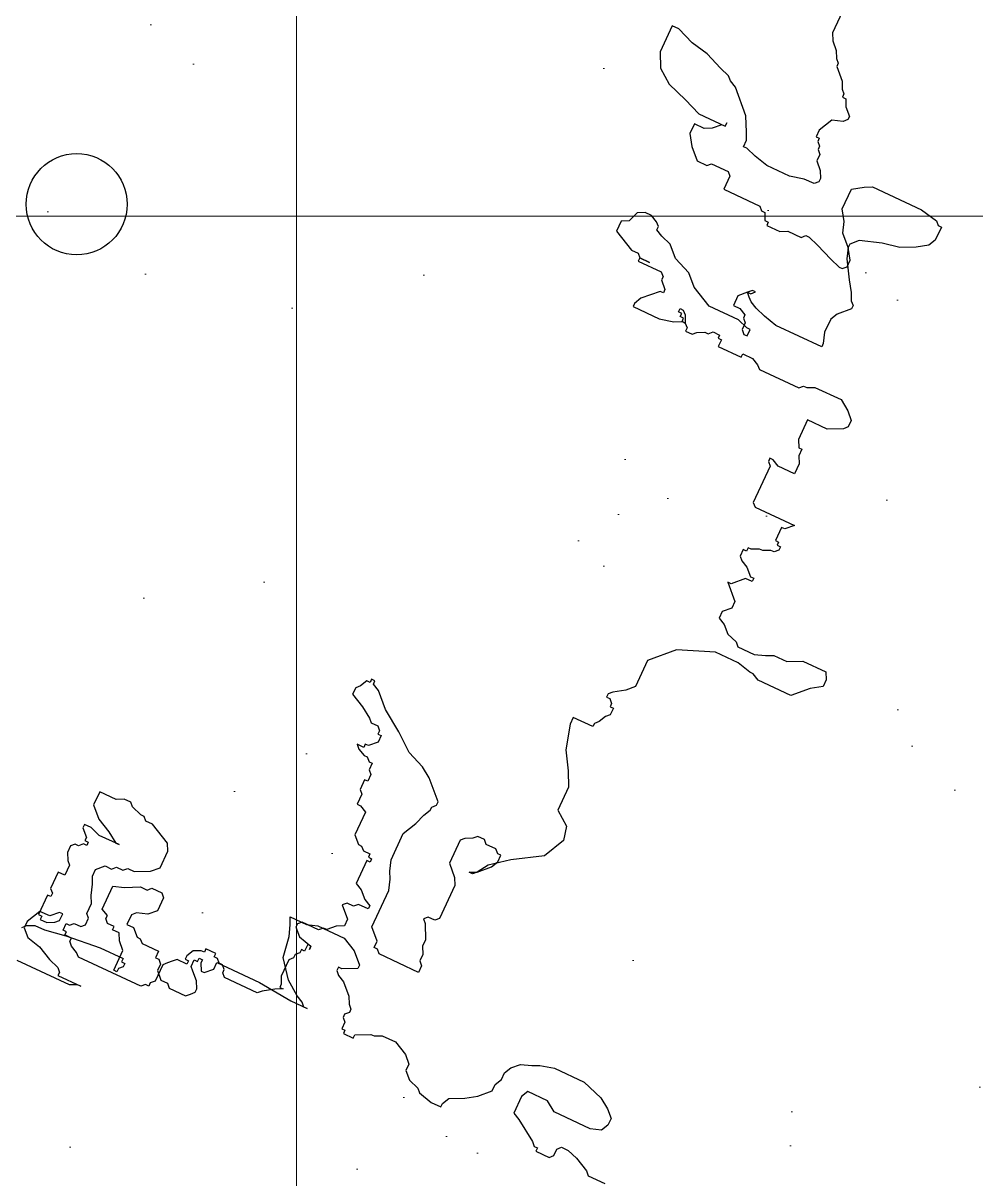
# Model space of a CAD drawing. Header units: millimetres. Extents: x 0 to 71617, y -15450 to 30894.
# Drawn here: x 36957 to 37480, y 17709 to 18343 of the extents above; entities that cross this region are included whole.
import ezdxf

# ---------------------------------------------------------------- set-up
doc = ezdxf.new("R2010")
doc.units = ezdxf.units.MM
doc.linetypes.add('HIDDEN', pattern=[0.375, 0.25, -0.125])
doc.layers.add('dwgmodels.com', color=250, linetype='Continuous')
doc.layers.add('WINDOW-PLAN-PANEL', color=15, linetype='Continuous')
doc.layers.add('tree', color=251, linetype='Continuous', lineweight=0)

# ---------------------------------------------------------------- blocks, each defined once
blk = doc.blocks.new('trees top 025')
at = {"layer": 'dwgmodels.com', "color": 0}
for p, q in [((-0.3215, 1.8539), (-0.2798, 1.8539)), ((-0.3132, 1.8372), (-0.3215, 1.8539)), ((-0.2798, 1.8539), (-0.2548, 1.8622)), ((-0.2548, 1.8622), (-0.1881, 1.8622)), ((-0.1881, 1.8622), (-0.1547, 1.8456)), ((-0.1547, 1.8456), (-0.1297, 1.8206)), ((-0.3048, 1.8122), (-0.3132, 1.8372)), ((-0.2965, 1.7622), (-0.3048, 1.8122)), ((-0.1297, 1.8122), (-0.1631, 1.7956)), ((-0.1297, 1.8206), (-0.1297, 1.8122)), ((-0.1714, 1.7956), (-0.1714, 1.7872)), ((-0.1631, 1.7956), (-0.1714, 1.7956)), ((-0.1714, 1.7872), (-0.1631, 1.7789)), ((0.329, 1.7789), (0.3456, 1.7872)), ((0.3456, 1.7872), (0.379, 1.7956)), ((0.379, 1.7956), (0.4541, 1.7956)), ((0.4541, 1.7956), (0.5041, 1.7789)), ((-0.6968, 1.7539), (-0.6634, 1.7705)), ((-0.6634, 1.7705), (-0.6467, 1.7705)), ((-0.6467, 1.7705), (-0.6384, 1.7789)), ((-0.6384, 1.7789), (-0.6134, 1.7789)), ((-0.6134, 1.7789), (-0.605, 1.7705)), ((-0.605, 1.7705), (-0.605, 1.7372)), ((-0.2631, 1.7205), (-0.2965, 1.7622)), ((-0.1631, 1.7789), (-0.1464, 1.7705)), ((-0.1464, 1.7705), (-0.1214, 1.7455)), ((0.2873, 1.7539), (0.3039, 1.7705)), ((0.3039, 1.7705), (0.329, 1.7789)), ((0.5041, 1.7789), (0.5291, 1.7622)), ((0.5291, 1.7622), (0.5458, 1.7455)), ((-0.7218, 1.7455), (-0.6968, 1.7539)), ((-0.7218, 1.6872), (-0.7218, 1.7455)), ((-0.605, 1.7372), (-0.6217, 1.7205)), ((-0.1214, 1.7455), (-0.113, 1.7289)), ((0.2789, 1.7372), (0.2873, 1.7539)), ((0.2789, 1.7205), (0.2789, 1.7372)), ((0.5458, 1.7455), (0.5458, 1.7289)), ((-0.6467, 1.7122), (-0.6551, 1.7039)), ((-0.6217, 1.7205), (-0.6467, 1.7122)), ((-0.2298, 1.6955), (-0.2631, 1.7205)), ((-0.113, 1.7289), (-0.1047, 1.7205)), ((-0.1047, 1.7122), (-0.113, 1.7039)), ((-0.1047, 1.7205), (-0.1047, 1.7122)), ((0.2706, 1.7039), (0.2789, 1.7205)), ((0.3456, 1.7205), (0.3373, 1.7039)), ((0.3957, 1.7205), (0.3456, 1.7205)), ((0.4207, 1.7039), (0.3957, 1.7205)), ((0.5374, 1.7122), (0.5124, 1.7039)), ((0.5458, 1.7289), (0.5374, 1.7122)), ((-0.7051, 1.6789), (-0.7218, 1.6872)), ((-0.7051, 1.6705), (-0.7051, 1.6789)), ((-0.6551, 1.7039), (-0.6551, 1.6789)), ((-0.6551, 1.6789), (-0.6384, 1.6789)), ((-0.6384, 1.6789), (-0.6217, 1.6622)), ((-0.4716, 1.6789), (-0.4633, 1.6789)), ((-0.4716, 1.6705), (-0.4716, 1.6789)), ((-0.4633, 1.6789), (-0.4633, 1.6705)), ((-0.4299, 1.6872), (-0.3215, 1.6872)), ((-0.4299, 1.6705), (-0.4299, 1.6872)), ((-0.3215, 1.6872), (-0.2381, 1.6789)), ((-0.2381, 1.6789), (-0.1964, 1.6789)), ((-0.2131, 1.6872), (-0.2298, 1.6955)), ((-0.2048, 1.6789), (-0.2131, 1.6872)), ((-0.1964, 1.6789), (-0.2048, 1.6789)), ((-0.113, 1.7039), (-0.113, 1.6955)), ((-0.113, 1.6955), (-0.1047, 1.6872)), ((-0.1047, 1.6872), (-0.1047, 1.6705)), ((-0.0713, 1.6705), (-0.038, 1.6872)), ((-0.038, 1.6872), (-0.0296, 1.6872)), ((-0.0296, 1.6872), (-0.013, 1.6955)), ((-0.013, 1.6955), (0.0204, 1.6955)), ((0.0204, 1.6955), (0.0538, 1.6789)), ((0.0538, 1.6789), (0.0704, 1.6622)), ((0.2456, 1.6622), (0.2706, 1.6872)), ((0.2706, 1.6872), (0.2706, 1.7039)), ((0.3373, 1.7039), (0.3373, 1.6622)), ((0.5124, 1.7039), (0.4207, 1.7039)), ((-0.6968, 1.6622), (-0.7051, 1.6705)), ((-0.6801, 1.6622), (-0.6968, 1.6622)), ((-0.6801, 1.6539), (-0.6801, 1.6622)), ((-0.6634, 1.6539), (-0.6801, 1.6539)), ((-0.6551, 1.6372), (-0.6634, 1.6539)), ((-0.6217, 1.6622), (-0.6134, 1.6622)), ((-0.6134, 1.6622), (-0.605, 1.6539)), ((-0.605, 1.6539), (-0.5633, 1.6539)), ((-0.5633, 1.6539), (-0.5633, 1.6372)), ((-0.48, 1.6705), (-0.4716, 1.6705)), ((-0.48, 1.6539), (-0.48, 1.6705)), ((-0.4716, 1.6455), (-0.48, 1.6539)), ((-0.4633, 1.6705), (-0.4549, 1.6539)), ((-0.4549, 1.6539), (-0.4466, 1.6539)), ((-0.4466, 1.6539), (-0.4299, 1.6705)), ((-0.1047, 1.6705), (-0.0963, 1.6705)), ((-0.0963, 1.6705), (-0.0963, 1.6622)), ((-0.0963, 1.6622), (-0.0713, 1.6622)), ((-0.0713, 1.6622), (-0.0713, 1.6705)), ((0.0704, 1.6622), (0.0704, 1.6455)), ((0.2205, 1.6455), (0.2456, 1.6622)), ((0.3373, 1.6622), (0.354, 1.6539)), ((0.354, 1.6539), (0.404, 1.6205)), ((-0.6384, 1.6205), (-0.6551, 1.6372)), ((-0.5633, 1.6372), (-0.555, 1.6372)), ((-0.555, 1.6372), (-0.5467, 1.6288)), ((-0.5467, 1.6288), (-0.5467, 1.6122)), ((-0.4549, 1.6288), (-0.4716, 1.6455)), ((-0.4466, 1.6122), (-0.4549, 1.6288)), ((0.0704, 1.6455), (0.0871, 1.6288)), ((0.0871, 1.6288), (0.1121, 1.6205)), ((0.1789, 1.6122), (0.1872, 1.6288)), ((0.1872, 1.6288), (0.2205, 1.6455)), ((0.4624, 1.6288), (0.4707, 1.6372)), ((0.4624, 1.6122), (0.4624, 1.6288)), ((0.4707, 1.6372), (0.4874, 1.6372)), ((0.4874, 1.6372), (0.5124, 1.6288)), ((0.5124, 1.6288), (0.5458, 1.6122)), ((-0.7718, 1.5955), (-0.6884, 1.6038)), ((-0.6884, 1.6038), (-0.6301, 1.6038)), ((-0.6384, 1.5705), (-0.6384, 1.6205)), ((-0.6301, 1.6038), (-0.6301, 1.5955)), ((-0.5467, 1.6122), (-0.53, 1.5955)), ((-0.4549, 1.5955), (-0.4466, 1.6038)), ((-0.4466, 1.6038), (-0.4466, 1.6122)), ((0.1121, 1.6205), (0.1205, 1.6122)), ((0.1205, 1.6122), (0.1538, 1.6038)), ((0.1538, 1.6038), (0.1789, 1.6038)), ((0.1789, 1.6038), (0.1789, 1.6122)), ((0.404, 1.6205), (0.4124, 1.6122)), ((0.4124, 1.6122), (0.4207, 1.6122)), ((0.4207, 1.6122), (0.4207, 1.6038)), ((0.4207, 1.6038), (0.4541, 1.6038)), ((0.4541, 1.6038), (0.4624, 1.6122)), ((0.5458, 1.6122), (0.5541, 1.6038)), ((0.5541, 1.6038), (0.5958, 1.6038)), ((-0.8719, 1.5705), (-0.8636, 1.5788)), ((-0.8636, 1.5788), (-0.8469, 1.5872)), ((-0.8469, 1.5872), (-0.8219, 1.5872)), ((-0.8219, 1.5872), (-0.7718, 1.5955)), ((-0.6301, 1.5955), (-0.6217, 1.5955)), ((-0.6217, 1.5872), (-0.6301, 1.5788)), ((-0.6301, 1.5788), (-0.6301, 1.5705)), ((-0.6217, 1.5955), (-0.6217, 1.5872)), ((-0.53, 1.5955), (-0.5133, 1.5955)), ((-0.5133, 1.5955), (-0.505, 1.5872)), ((-0.505, 1.5872), (-0.4633, 1.5872)), ((-0.4633, 1.5872), (-0.4549, 1.5955)), ((-0.6301, 1.5705), (-0.6384, 1.5705)), ((1.4131, 1.1621), (1.4131, 1.0954)), ((1.4131, 1.0954), (1.4214, 1.0787)), ((1.4214, 1.0787), (1.4381, 1.0621)), ((1.4381, 1.0621), (1.4464, 1.0454)), ((1.4464, 1.0454), (1.4548, 1.0371)), ((1.4548, 1.0371), (1.4548, 1.0287)), ((1.4548, 1.0287), (1.4798, 1.0037)), ((1.4798, 1.0037), (1.4881, 0.987)), ((1.4881, 0.987), (1.4965, 0.9787)), ((1.4965, 0.9787), (1.4965, 0.9704)), ((1.4965, 0.9704), (1.5048, 0.9704)), ((1.5048, 0.9704), (1.5131, 0.9537)), ((1.0712, 0.9537), (1.0712, 0.887)), ((1.0878, 0.9537), (1.0712, 0.9537)), ((1.1295, 0.937), (1.0878, 0.9537)), ((1.1712, 0.9287), (1.1295, 0.937)), ((1.5131, 0.9537), (1.5298, 0.937)), ((1.5298, 0.937), (1.5298, 0.9287)), ((1.2129, 0.912), (1.1712, 0.9287)), ((1.2379, 0.9037), (1.2129, 0.912)), ((1.4965, 0.912), (1.4798, 0.8787)), ((1.5215, 0.9204), (1.4965, 0.912)), ((1.5298, 0.9287), (1.5215, 0.9204)), ((1.0712, 0.887), (1.0878, 0.8537)), ((1.2463, 0.8954), (1.2379, 0.9037)), ((1.263, 0.887), (1.2463, 0.8954)), ((1.313, 0.837), (1.263, 0.887)), ((1.0878, 0.8537), (1.1212, 0.8287)), ((1.4798, 0.8787), (1.4798, 0.862)), ((1.4798, 0.862), (1.4881, 0.862)), ((1.4881, 0.862), (1.4881, 0.8537)), ((1.4881, 0.8537), (1.4965, 0.8453)), ((1.1212, 0.8287), (1.1712, 0.812)), ((1.3297, 0.8037), (1.313, 0.837)), ((1.4965, 0.8453), (1.4965, 0.837)), ((1.4965, 0.837), (1.5048, 0.8287)), ((1.5048, 0.8287), (1.5048, 0.812)), ((1.1712, 0.812), (1.2129, 0.7953)), ((1.2796, 0.8037), (1.2796, 0.7953)), ((1.2796, 0.7953), (1.2796, 0.8037)), ((1.338, 0.787), (1.3297, 0.8037)), ((1.5048, 0.812), (1.5215, 0.7953)), ((1.6049, 0.787), (1.6299, 0.8037)), ((1.6299, 0.8037), (1.6466, 0.812)), ((1.6466, 0.812), (1.7717, 0.812)), ((1.7717, 0.812), (1.8134, 0.8037)), ((1.8134, 0.8037), (1.8217, 0.7953)), ((1.2129, 0.7953), (1.2796, 0.7953)), ((1.2546, 0.7787), (1.2379, 0.7703)), ((1.2713, 0.7953), (1.2546, 0.7787)), ((1.2796, 0.7953), (1.2713, 0.7953)), ((1.338, 0.7703), (1.338, 0.787)), ((1.5215, 0.7953), (1.5298, 0.7787)), ((1.5298, 0.7787), (1.5298, 0.7703)), ((1.6049, 0.737), (1.6049, 0.787)), ((1.8217, 0.7953), (1.83, 0.7953)), ((1.83, 0.7953), (1.83, 0.762)), ((1.2129, 0.7703), (1.2129, 0.7453)), ((1.2379, 0.7703), (1.2129, 0.7703)), ((1.3464, 0.7703), (1.338, 0.7703)), ((1.3714, 0.762), (1.3464, 0.7703)), ((1.4047, 0.7537), (1.3714, 0.762)), ((1.4631, 0.7537), (1.4047, 0.7537)), ((1.4965, 0.762), (1.4631, 0.7537)), ((1.5215, 0.762), (1.4965, 0.762)), ((1.5298, 0.7703), (1.5215, 0.762)), ((1.83, 0.762), (1.8217, 0.7453)), ((1.2129, 0.7453), (1.2296, 0.7203)), ((1.2296, 0.7203), (1.2546, 0.6953)), ((1.6216, 0.712), (1.6049, 0.737)), ((1.7967, 0.7287), (1.7633, 0.712)), ((1.8217, 0.7453), (1.7967, 0.7287)), ((1.2546, 0.6953), (1.2796, 0.6953)), ((1.2796, 0.6953), (1.288, 0.7036)), ((1.288, 0.7036), (1.3297, 0.7036)), ((1.3297, 0.7036), (1.338, 0.6953)), ((1.338, 0.6953), (1.338, 0.662)), ((1.6299, 0.687), (1.6216, 0.712)), ((1.7216, 0.7036), (1.6716, 0.687)), ((1.7633, 0.712), (1.7216, 0.7036)), ((1.6549, 0.662), (1.6299, 0.687)), ((1.6716, 0.687), (1.6549, 0.6703)), ((1.6549, 0.6703), (1.6549, 0.662)), ((1.338, 0.662), (1.4298, 0.662)), ((1.4298, 0.662), (1.4381, 0.6536)), ((1.4381, 0.6536), (1.4464, 0.6536)), ((1.4464, 0.6536), (1.4548, 0.637)), ((1.5465, 0.637), (1.5548, 0.6453)), ((1.5548, 0.6453), (1.5632, 0.6453)), ((1.5632, 0.6453), (1.5882, 0.637)), ((1.6549, 0.662), (1.6633, 0.637)), ((1.6716, 0.637), (1.6549, 0.662)), ((1.4548, 0.637), (1.4631, 0.637)), ((1.4631, 0.637), (1.4631, 0.6286)), ((1.4631, 0.6286), (1.4965, 0.6286)), ((1.4965, 0.6286), (1.5131, 0.637)), ((1.5131, 0.637), (1.5465, 0.637)), ((1.5882, 0.637), (1.6299, 0.6203)), ((1.6299, 0.6203), (1.6549, 0.612)), ((1.6633, 0.637), (1.6883, 0.5953)), ((1.6633, 0.612), (1.6716, 0.6203)), ((1.6716, 0.6203), (1.6716, 0.637)), ((1.6549, 0.612), (1.6633, 0.612)), ((1.6883, 0.5953), (1.705, 0.5703)), ((1.705, 0.5703), (1.7133, 0.5536)), ((1.1963, 0.5369), (1.1796, 0.5286)), ((1.2129, 0.5369), (1.1963, 0.5369)), ((1.2296, 0.5286), (1.2129, 0.5369)), ((1.7216, 0.5369), (1.6966, 0.5119)), ((1.7133, 0.5536), (1.7216, 0.5453)), ((1.7216, 0.5453), (1.7216, 0.5369)), ((1.1796, 0.5286), (1.1712, 0.5036)), ((1.2379, 0.5203), (1.2296, 0.5286)), ((1.2379, 0.5119), (1.2379, 0.5203)), ((1.2546, 0.5036), (1.2379, 0.5119)), ((1.6966, 0.5119), (1.6883, 0.4953)), ((1.1712, 0.5036), (1.1546, 0.4953)), ((1.1546, 0.4953), (1.1546, 0.4703)), ((1.2796, 0.4953), (1.2546, 0.5036)), ((1.3047, 0.4703), (1.2796, 0.4953)), ((1.6883, 0.4953), (1.6883, 0.4619)), ((1.1546, 0.4703), (1.1712, 0.4619)), ((1.1712, 0.4619), (1.2046, 0.4453)), ((1.3464, 0.4536), (1.3047, 0.4703)), ((1.3714, 0.4286), (1.3464, 0.4536)), ((1.4881, 0.4703), (1.4715, 0.4536)), ((1.4715, 0.4536), (1.4715, 0.4286)), ((1.4965, 0.4786), (1.4881, 0.4703)), ((1.4881, 0.4703), (1.4965, 0.4703)), ((1.4965, 0.4619), (1.4881, 0.4703)), ((1.5048, 0.4786), (1.4965, 0.4786)), ((1.4965, 0.4703), (1.5048, 0.4786)), ((1.5048, 0.4536), (1.4965, 0.4619)), ((1.5215, 0.4453), (1.5048, 0.4536)), ((1.6883, 0.4619), (1.6966, 0.4369)), ((1.2046, 0.4453), (1.2213, 0.4453)), ((1.2213, 0.4453), (1.2296, 0.4369)), ((1.2296, 0.4369), (1.2296, 0.4286)), ((1.2546, 0.4369), (1.2296, 0.4369)), ((1.2296, 0.4369), (1.2546, 0.4369)), ((1.2296, 0.4286), (1.288, 0.4286)), ((1.288, 0.4286), (1.2963, 0.4203)), ((1.4047, 0.4119), (1.3714, 0.4286)), ((1.4715, 0.4286), (1.4881, 0.4286)), ((1.4881, 0.4286), (1.5048, 0.4203)), ((1.5465, 0.4369), (1.5215, 0.4453)), ((1.5799, 0.4286), (1.5465, 0.4369)), ((1.6966, 0.4286), (1.5799, 0.4286)), ((1.6966, 0.4369), (1.6966, 0.4286)), ((1.2963, 0.4203), (1.2963, 0.4119)), ((1.2963, 0.4119), (1.313, 0.3952)), ((1.4214, 0.4036), (1.4047, 0.4119)), ((1.4965, 0.4036), (1.4214, 0.4036)), ((1.5215, 0.3952), (1.4965, 0.4036)), ((1.5048, 0.4203), (1.5048, 0.4119)), ((1.5048, 0.4119), (1.5131, 0.4036)), ((1.5131, 0.4036), (1.5131, 0.3869)), ((1.3047, 0.3869), (1.2713, 0.3536)), ((1.313, 0.3869), (1.3047, 0.3869)), ((1.313, 0.3952), (1.313, 0.3869)), ((1.5131, 0.3869), (1.5215, 0.3786)), ((1.5298, 0.3952), (1.5215, 0.3952)), ((1.5215, 0.3786), (1.5298, 0.3786)), ((1.5298, 0.3786), (1.5298, 0.3952)), ((1.2713, 0.3536), (1.263, 0.3369)), ((1.363, 0.3702), (1.3714, 0.3702)), ((1.363, 0.3619), (1.363, 0.3702)), ((1.3714, 0.3619), (1.363, 0.3619)), ((1.3714, 0.3702), (1.3797, 0.3619)), ((1.3714, 0.3536), (1.3714, 0.3619)), ((1.3797, 0.3536), (1.3714, 0.3536)), ((1.3797, 0.3619), (1.3881, 0.3452)), ((1.3797, 0.3452), (1.3797, 0.3536)), ((1.4464, 0.3452), (1.4548, 0.3536)), ((1.4548, 0.3536), (1.4715, 0.3536)), ((1.4715, 0.3536), (1.4715, 0.3452)), ((1.263, 0.3369), (1.263, 0.3286)), ((1.263, 0.3286), (1.3297, 0.3286)), ((1.3297, 0.3286), (1.363, 0.3369)), ((1.363, 0.3369), (1.3797, 0.3452)), ((1.3881, 0.3452), (1.3797, 0.3452)), ((1.3797, 0.3452), (1.3881, 0.3452)), ((1.3881, 0.3452), (1.3964, 0.3369)), ((1.3964, 0.3369), (1.3964, 0.3286)), ((1.3964, 0.3286), (1.4131, 0.3286)), ((1.4131, 0.3286), (1.4214, 0.3369)), ((1.4214, 0.3369), (1.4381, 0.3452)), ((1.4381, 0.3452), (1.4464, 0.3452)), ((1.4715, 0.3452), (1.4798, 0.3452)), ((1.4798, 0.3452), (1.4798, 0.3286)), ((1.4798, 0.3286), (1.5382, 0.3286)), ((1.5382, 0.3369), (1.5632, 0.3369)), ((1.5382, 0.3286), (1.5382, 0.3369)), ((1.5632, 0.3369), (1.5799, 0.3286)), ((1.5799, 0.3286), (1.5882, 0.3202)), ((1.5882, 0.3202), (1.6883, 0.3202)), ((1.6883, 0.3202), (1.6966, 0.3286)), ((1.6966, 0.3286), (1.705, 0.3286)), ((1.705, 0.3286), (1.7216, 0.3369)), ((1.7216, 0.3369), (1.7883, 0.3369)), ((1.7883, 0.3369), (1.8134, 0.3202)), ((1.8134, 0.3202), (1.83, 0.3036)), ((1.83, 0.3036), (1.83, 0.2869)), ((1.8217, 0.2786), (1.7883, 0.2619)), ((1.83, 0.2869), (1.8217, 0.2786)), ((1.7383, 0.2619), (1.7383, 0.2119)), ((1.7883, 0.2619), (1.7383, 0.2619)), ((1.7383, 0.2119), (1.7466, 0.1952)), ((1.7466, 0.1952), (1.755, 0.1952)), ((1.755, 0.1952), (1.755, 0.1785)), ((1.755, 0.1785), (1.7633, 0.1619)), ((1.7633, 0.1619), (1.7633, 0.1369)), ((1.6966, 0.1452), (1.6966, 0.1369)), ((1.705, 0.1452), (1.6966, 0.1452)), ((1.6966, 0.1369), (1.705, 0.1285)), ((1.7216, 0.1369), (1.705, 0.1452)), ((1.7633, 0.1369), (1.7216, 0.1369)), ((1.705, 0.1285), (1.705, 0.0368)), ((1.705, 0.0368), (1.7133, 0.0285)), ((1.7133, 0.0285), (1.8134, 0.0285)), ((1.8134, 0.0285), (1.7967, 0.0118)), ((1.7883, 0.0118), (1.7883, -0.0215)), ((1.7967, 0.0118), (1.7883, 0.0118)), ((1.7883, -0.0215), (1.7967, -0.0215)), ((1.7967, -0.0215), (1.7967, -0.0298)), ((1.7883, -0.0465), (1.7717, -0.0549)), ((1.7967, -0.0465), (1.7883, -0.0465)), ((1.7967, -0.0298), (1.805, -0.0298)), ((1.805, -0.0382), (1.7967, -0.0465)), ((1.805, -0.0298), (1.805, -0.0382)), ((1.73, -0.0715), (1.73, -0.0882)), ((1.7383, -0.0715), (1.73, -0.0715)), ((1.7383, -0.0632), (1.7383, -0.0715)), ((1.7466, -0.0632), (1.7383, -0.0632)), ((1.7633, -0.0549), (1.7466, -0.0632)), ((1.7717, -0.0549), (1.7633, -0.0549)), ((1.73, -0.0882), (1.7383, -0.0965)), ((1.7383, -0.0965), (1.755, -0.1049)), ((1.755, -0.1049), (1.7717, -0.1215)), ((1.7633, -0.1299), (1.7383, -0.1549)), ((1.78, -0.1299), (1.7633, -0.1299)), ((1.7717, -0.1215), (1.78, -0.1215)), ((1.78, -0.1215), (1.78, -0.1299)), ((1.73, -0.1549), (1.7633, -0.1882)), ((1.7383, -0.1549), (1.73, -0.1549)), ((1.7633, -0.2049), (1.7466, -0.2216)), ((1.7633, -0.1882), (1.7633, -0.2049)), ((1.7466, -0.2216), (1.7466, -0.2382)), ((1.7466, -0.2382), (1.7633, -0.2466)), ((1.7633, -0.2466), (1.78, -0.2632)), ((1.78, -0.2632), (1.805, -0.2716)), ((1.8801, -0.2716), (1.8968, -0.2632)), ((1.8968, -0.2632), (1.9301, -0.2632)), ((1.9301, -0.2632), (1.9635, -0.2466)), ((1.9635, -0.2466), (2.0218, -0.2466)), ((2.0218, -0.2466), (2.0302, -0.2632)), ((2.0302, -0.2632), (2.0302, -0.2799)), ((1.805, -0.2716), (1.8134, -0.2799)), ((1.8134, -0.2799), (1.8551, -0.2799)), ((1.8551, -0.2799), (1.8801, -0.2716)), ((2.0302, -0.2799), (2.0052, -0.2966)), ((1.7717, -0.3132), (1.6883, -0.3466)), ((1.83, -0.3132), (1.7717, -0.3132)), ((1.8634, -0.3216), (1.83, -0.3132)), ((2.0052, -0.2966), (1.9718, -0.3299)), ((1.8717, -0.3216), (1.8634, -0.3216)), ((1.8884, -0.3299), (1.8717, -0.3216)), ((1.9718, -0.3299), (1.8884, -0.3299)), ((1.6883, -0.3466), (1.6382, -0.3966)), ((1.6382, -0.3966), (1.6382, -0.4633)), ((1.6382, -0.4633), (1.6216, -0.4799)), ((1.5965, -0.4966), (1.5882, -0.5049)), ((1.5882, -0.5049), (1.5882, -0.5133)), ((1.6216, -0.4799), (1.5965, -0.4966)), ((1.5882, -0.5133), (1.5965, -0.5133)), ((1.5965, -0.5133), (1.6049, -0.5216)), ((1.6049, -0.5216), (1.6049, -0.53)), ((1.6049, -0.53), (1.6132, -0.53)), ((1.6132, -0.53), (1.6132, -0.5466)), ((1.6049, -0.555), (1.5965, -0.5716)), ((1.6132, -0.5466), (1.6049, -0.555)), ((1.5965, -0.5716), (1.5882, -0.58)), ((1.5882, -0.58), (1.5882, -0.5883)), ((1.5382, -0.5883), (1.5382, -0.605)), ((1.5882, -0.5883), (1.5382, -0.5883)), ((1.5382, -0.605), (1.5548, -0.6633)), ((1.5548, -0.6633), (1.5799, -0.705)), ((1.0712, -0.7133), (1.0628, -0.73)), ((1.0795, -0.7133), (1.0712, -0.7133)), ((1.0795, -0.705), (1.0795, -0.7133)), ((1.0878, -0.705), (1.0795, -0.705)), ((1.0878, -0.7133), (1.0878, -0.705)), ((1.1045, -0.7217), (1.0878, -0.7133)), ((1.5799, -0.705), (1.5965, -0.7383)), ((1.0628, -0.73), (1.0545, -0.7383)), ((1.0545, -0.7383), (1.0545, -0.755)), ((1.1379, -0.755), (1.1045, -0.7217)), ((1.5965, -0.7383), (1.5965, -0.7967)), ((1.0545, -0.755), (1.0878, -0.7717)), ((1.0878, -0.7717), (1.1129, -0.7883)), ((1.1879, -0.7883), (1.1379, -0.755)), ((1.1129, -0.7883), (1.1212, -0.7967)), ((1.1212, -0.7967), (1.1379, -0.7967)), ((1.1379, -0.7967), (1.1462, -0.805)), ((1.2296, -0.8217), (1.1879, -0.7883)), ((1.5965, -0.7967), (1.6299, -0.8217)), ((1.1462, -0.805), (1.1462, -0.8133)), ((1.1462, -0.8133), (1.1546, -0.8133)), ((1.1546, -0.8133), (1.1546, -0.83)), ((1.2713, -0.8384), (1.2296, -0.8217)), ((1.6299, -0.8217), (1.6382, -0.855)), ((1.1295, -0.8467), (1.1295, -0.855)), ((1.1379, -0.8467), (1.1295, -0.8467)), ((1.1546, -0.83), (1.1379, -0.8467)), ((1.2963, -0.855), (1.2713, -0.8384)), ((1.1129, -0.855), (1.1212, -0.8634)), ((1.1295, -0.855), (1.1129, -0.855)), ((1.1212, -0.8634), (1.1379, -0.8717)), ((1.1379, -0.8717), (1.1462, -0.8717)), ((1.1462, -0.8717), (1.1546, -0.88)), ((1.338, -0.8967), (1.2963, -0.855)), ((1.6382, -0.855), (1.6132, -0.905)), ((1.1546, -0.88), (1.1629, -0.88)), ((1.1629, -0.88), (1.1629, -0.8967)), ((1.1629, -0.8967), (1.1712, -0.905)), ((1.1712, -0.905), (1.1712, -0.9217)), ((1.3297, -0.9134), (1.338, -0.905)), ((1.338, -0.905), (1.338, -0.8967)), ((1.6132, -0.905), (1.5465, -0.9467)), ((1.1629, -0.9217), (1.1629, -0.9467)), ((1.1712, -0.9217), (1.1629, -0.9217)), ((1.3213, -0.9384), (1.3297, -0.9217)), ((1.3297, -0.9217), (1.3297, -0.9134)), ((1.4548, -0.93), (1.4464, -0.9384)), ((1.4715, -0.93), (1.4548, -0.93)), ((1.4798, -0.9384), (1.4715, -0.93)), ((1.1629, -0.9467), (1.1712, -0.955)), ((1.1712, -0.955), (1.1712, -0.9801)), ((1.313, -0.9634), (1.3213, -0.9384)), ((1.4298, -0.9467), (1.4214, -0.955)), ((1.4214, -0.955), (1.4214, -1.0134)), ((1.4464, -0.9384), (1.4298, -0.9467)), ((1.5048, -0.9384), (1.4798, -0.9384)), ((1.5131, -0.9467), (1.5048, -0.9384)), ((1.5465, -0.9467), (1.5048, -0.9801)), ((1.5215, -0.9467), (1.5131, -0.9467)), ((1.5215, -0.9634), (1.5215, -0.9467)), ((1.1712, -0.9801), (1.1796, -0.9801)), ((1.1796, -0.9801), (1.1963, -0.9884)), ((1.2963, -0.9967), (1.313, -0.9634)), ((1.4881, -1.0051), (1.5131, -0.9801)), ((1.5048, -0.9801), (1.4881, -1.0051)), ((1.5131, -0.9801), (1.5215, -0.9634)), ((1.1963, -0.9884), (1.1963, -1.0467)), ((1.2963, -1.0634), (1.2963, -0.9967)), ((1.4715, -1.0134), (1.4881, -1.0051)), ((1.4881, -1.0051), (1.4798, -1.0134)), ((1.4214, -1.0134), (1.4464, -1.0384)), ((1.4464, -1.0384), (1.4548, -1.0551)), ((1.4798, -1.0134), (1.4715, -1.0134)), ((1.1963, -1.0467), (1.2129, -1.0634)), ((1.2129, -1.0634), (1.2213, -1.0634)), ((1.2213, -1.0634), (1.2296, -1.0717)), ((1.3047, -1.0884), (1.2963, -1.0634)), ((1.4548, -1.0551), (1.4548, -1.1384)), ((1.2296, -1.0717), (1.2463, -1.0717)), ((1.2463, -1.0717), (1.2463, -1.0801)), ((1.2463, -1.0801), (1.2546, -1.0801)), ((1.2463, -1.0884), (1.2463, -1.1468)), ((1.2546, -1.0884), (1.2463, -1.0884)), ((1.2546, -1.0801), (1.2546, -1.0884)), ((1.313, -1.1051), (1.3047, -1.0884)), ((1.3213, -1.1301), (1.313, -1.1051)), ((1.3213, -1.2218), (1.3213, -1.1301)), ((1.4548, -1.1384), (1.4464, -1.1468)), ((1.2463, -1.1468), (1.263, -1.1551)), ((1.263, -1.1551), (1.2796, -1.1718)), ((1.2796, -1.1718), (1.2963, -1.1801)), ((1.4298, -1.1468), (1.4214, -1.1551)), ((1.4214, -1.1551), (1.4298, -1.1634)), ((1.4464, -1.1468), (1.4298, -1.1468)), ((1.4298, -1.1634), (1.4464, -1.1968)), ((0.6792, -1.1968), (0.6625, -1.2051)), ((0.6959, -1.1968), (0.6792, -1.1968)), ((0.7042, -1.2051), (0.6959, -1.1968)), ((1.2463, -1.1968), (1.2379, -1.2051)), ((1.263, -1.1968), (1.2463, -1.1968)), ((1.2713, -1.1884), (1.263, -1.1968)), ((1.2963, -1.1884), (1.2713, -1.1884)), ((1.2963, -1.1801), (1.2963, -1.1884)), ((1.4464, -1.1968), (1.4464, -1.2134)), ((0.6208, -1.2051), (0.6208, -1.2384)), ((0.6625, -1.2051), (0.6208, -1.2051)), ((0.7292, -1.2134), (0.7042, -1.2051)), ((0.7376, -1.2134), (0.7292, -1.2134)), ((0.7459, -1.2218), (0.7376, -1.2134)), ((0.7626, -1.2218), (0.7459, -1.2218)), ((0.8126, -1.2468), (0.7626, -1.2218)), ((1.2379, -1.2051), (1.263, -1.2301)), ((1.3464, -1.2468), (1.3213, -1.2218)), ((1.4464, -1.2134), (1.4548, -1.2301)), ((0.6208, -1.2384), (0.6459, -1.2634)), ((0.821, -1.2634), (0.8126, -1.2468)), ((1.263, -1.2468), (1.2463, -1.2551)), ((1.263, -1.2301), (1.263, -1.2468)), ((1.3464, -1.2634), (1.3464, -1.2468)), ((1.4548, -1.2301), (1.4548, -1.2468)), ((1.4548, -1.2468), (1.4631, -1.2551)), ((0.6459, -1.2634), (0.6792, -1.2801)), ((0.821, -1.3051), (0.821, -1.2634)), ((1.2213, -1.2718), (1.2129, -1.2801)), ((1.2296, -1.2718), (1.2213, -1.2718)), ((1.2463, -1.2551), (1.2296, -1.2718)), ((1.3547, -1.2634), (1.3464, -1.2634)), ((1.363, -1.2718), (1.3547, -1.2634)), ((1.4631, -1.2718), (1.363, -1.2718)), ((1.4631, -1.2551), (1.4631, -1.2718)), ((0.6208, -1.2885), (0.6208, -1.2968)), ((0.6375, -1.2885), (0.6208, -1.2885)), ((0.6208, -1.2968), (0.6375, -1.3135)), ((0.6625, -1.2968), (0.6375, -1.2885)), ((0.7126, -1.2968), (0.6625, -1.2968)), ((0.6792, -1.2801), (0.7042, -1.2968)), ((0.7042, -1.2968), (0.7126, -1.2968)), ((0.8043, -1.3218), (0.821, -1.3051)), ((1.1712, -1.2801), (1.1629, -1.2885)), ((1.1629, -1.2885), (1.1629, -1.2968)), ((1.1629, -1.2968), (1.1796, -1.3135)), ((1.2129, -1.2801), (1.1712, -1.2801)), ((0.6375, -1.3301), (0.6292, -1.3385)), ((0.6375, -1.3135), (0.6375, -1.3218)), ((0.6375, -1.3218), (0.6459, -1.3218)), ((0.6459, -1.3301), (0.6375, -1.3301)), ((0.6459, -1.3218), (0.6459, -1.3301)), ((0.7709, -1.3385), (0.8043, -1.3218)), ((1.1796, -1.3135), (1.2129, -1.3218)), ((1.2046, -1.3218), (1.2046, -1.3385)), ((1.2129, -1.3218), (1.2046, -1.3218)), ((1.2129, -1.3301), (1.2129, -1.3218)), ((1.2129, -1.3218), (1.2129, -1.3301)), ((0.6208, -1.3385), (0.6125, -1.3468)), ((0.6125, -1.3468), (0.6125, -1.3635)), ((0.6292, -1.3385), (0.6208, -1.3385)), ((0.6876, -1.3718), (0.7042, -1.3551)), ((0.7042, -1.3551), (0.7209, -1.3551)), ((0.7209, -1.3551), (0.7292, -1.3468)), ((0.7292, -1.3468), (0.7459, -1.3468)), ((0.7459, -1.3468), (0.7543, -1.3385)), ((0.7543, -1.3385), (0.7709, -1.3385)), ((1.1963, -1.3468), (1.1879, -1.3551)), ((1.1879, -1.3551), (1.1879, -1.3635)), ((1.1963, -1.3385), (1.1963, -1.3468)), ((1.2046, -1.3385), (1.1963, -1.3385)), ((0.6125, -1.3635), (0.6208, -1.3801)), ((0.6208, -1.3801), (0.6292, -1.3885)), ((0.6876, -1.3885), (0.6876, -1.3718)), ((1.1879, -1.3635), (1.1796, -1.3718)), ((1.1796, -1.3718), (1.1796, -1.4135)), ((0.6292, -1.3885), (0.6292, -1.4135)), ((0.6959, -1.4051), (0.6876, -1.3885)), ((0.7042, -1.4302), (0.6959, -1.4051)), ((0.6125, -1.4135), (0.6125, -1.4552)), ((0.6292, -1.4135), (0.6125, -1.4135)), ((0.7126, -1.4468), (0.7042, -1.4302)), ((0.9878, -1.4385), (0.9711, -1.4468)), ((0.9961, -1.4385), (0.9878, -1.4385)), ((0.9961, -1.4302), (0.9961, -1.4385)), ((1.0211, -1.4302), (0.9961, -1.4302)), ((1.0211, -1.4385), (1.0211, -1.4302)), ((1.0295, -1.4385), (1.0211, -1.4385)), ((1.0378, -1.4468), (1.0295, -1.4385)), ((1.1796, -1.4135), (1.1879, -1.4302)), ((1.1963, -1.4385), (1.1796, -1.4468)), ((1.1879, -1.4302), (1.1879, -1.4385)), ((1.1879, -1.4385), (1.1963, -1.4385)), ((0.6125, -1.4552), (0.6208, -1.4635)), ((0.6208, -1.4635), (0.6208, -1.4718)), ((0.7126, -1.4718), (0.7126, -1.4468)), ((0.9711, -1.4468), (0.9628, -1.4635)), ((0.9628, -1.4635), (0.9628, -1.4718)), ((1.0461, -1.4468), (1.0378, -1.4468)), ((1.0545, -1.4552), (1.0461, -1.4468)), ((1.0545, -1.4635), (1.0545, -1.4552)), ((1.0628, -1.4718), (1.0545, -1.4635)), ((1.1546, -1.4635), (1.1462, -1.4718)), ((1.1796, -1.4468), (1.1546, -1.4635)), ((0.6125, -1.4718), (0.6125, -1.5218)), ((0.6208, -1.4718), (0.6125, -1.4718)), ((0.7209, -1.4802), (0.7126, -1.4718)), ((0.7209, -1.4968), (0.7209, -1.4802)), ((0.9377, -1.4885), (0.9294, -1.4968)), ((0.9461, -1.4802), (0.9377, -1.4885)), ((0.9711, -1.4802), (0.9461, -1.4802)), ((0.9628, -1.4718), (0.9711, -1.4718)), ((0.9711, -1.4718), (0.9711, -1.4802)), ((1.1462, -1.4718), (1.0628, -1.4718)), ((0.6125, -1.5135), (0.5958, -1.5468)), ((0.6375, -1.5135), (0.6125, -1.5135)), ((0.6542, -1.4968), (0.6375, -1.5135)), ((0.6625, -1.4968), (0.6542, -1.4968)), ((0.6542, -1.5218), (0.6625, -1.5135)), ((0.6625, -1.5135), (0.6625, -1.4968)), ((0.6792, -1.5135), (0.6876, -1.5135)), ((0.6792, -1.5302), (0.6792, -1.5135)), ((0.6876, -1.5135), (0.6959, -1.5052)), ((0.6959, -1.5052), (0.7126, -1.5052)), ((0.7126, -1.5052), (0.7209, -1.4968)), ((0.9294, -1.4968), (0.9211, -1.5052)), ((0.9211, -1.5052), (0.9211, -1.5468)), ((0.6125, -1.5218), (0.6208, -1.5218)), ((0.6208, -1.5218), (0.6208, -1.5302)), ((0.6208, -1.5302), (0.6375, -1.5302)), ((0.6375, -1.5302), (0.6542, -1.5218)), ((0.6876, -1.5302), (0.6792, -1.5302)), ((0.6876, -1.5385), (0.6876, -1.5302)), ((0.7042, -1.5385), (0.6876, -1.5385)), ((0.7042, -1.5468), (0.7042, -1.5385)), ((0.5958, -1.5468), (0.5958, -1.5635)), ((0.5958, -1.5635), (0.6125, -1.5802)), ((0.7126, -1.5552), (0.7042, -1.5468)), ((0.7292, -1.5635), (0.7126, -1.5552)), ((0.7376, -1.5718), (0.7292, -1.5635)), ((0.896, -1.5718), (0.7376, -1.5718)), ((0.9044, -1.5635), (0.896, -1.5718)), ((0.9127, -1.5635), (0.9044, -1.5635)), ((0.9211, -1.5468), (0.9127, -1.5552)), ((0.9127, -1.5552), (0.9127, -1.5635)), ((0.6125, -1.5802), (0.6459, -1.5885)), ((0.6459, -1.5885), (0.6792, -1.6052)), ((0.6792, -1.6052), (0.7042, -1.6135)), ((0.7042, -1.6135), (0.7126, -1.6219)), ((0.7126, -1.6219), (0.7126, -1.6302)), ((0.7459, -1.6385), (0.6125, -1.6385)), ((0.7126, -1.6302), (0.7709, -1.6302)), ((0.7626, -1.6302), (0.7459, -1.6385)), ((0.7709, -1.6302), (0.7626, -1.6302))]:
    blk.add_line(p, q, dxfattribs=at)
blk.add_circle((0, 0), 0.1166, dxfattribs=at)
blk = doc.blocks.new('trerwe')
at = {"color": 0, "xscale": 2, "yscale": 2}
blk.add_blockref('trees top 025', (0, 0), dxfattribs=at)
blk = doc.blocks.new('LANDSCAPE SITE')
h = blk.add_hatch()
h.set_pattern_fill('AR-SAND', color=256, scale=5, angle=180, style=0)
h.paths.add_polyline_path([(18600, 730.5), (18600, 9490), (18060, 9490), (18060, 5810), (18110, 5810), (18110, 4990), (18060, 4990), (18060, 110), (18105.23, 110), (18105.23, 730.5)])
h = blk.add_hatch()
h.set_pattern_fill('AR-SAND', color=256, scale=5, angle=180, style=0)
h.paths.add_polyline_path([(20590, 3790), (20590, 7510), (20690, 7510), (20690, 9490), (18600, 9490), (18600, 3790)])
h.paths.add_polyline_path([(19062.89, 5000), (19062.89, 4700), (19862.89, 4700), (19862.89, 5000)], flags=16)
h.paths.add_polyline_path([(18850, 5400), (18850, 5100), (19650, 5100), (19650, 5400)], flags=16)
h.paths.add_polyline_path([(19062.89, 5800), (19062.89, 5500), (19862.89, 5500), (19862.89, 5800)], flags=16)
h.paths.add_polyline_path([(19062.89, 6200), (19062.89, 5900), (19862.89, 5900), (19862.89, 6200)], flags=16)
h.paths.add_polyline_path([(18850, 6600), (18850, 6300), (19650, 6300), (19650, 6600)], flags=16)
h.paths.add_polyline_path([(18850, 7000), (18850, 6700), (19650, 6700), (19650, 7000)], flags=16)
h.paths.add_polyline_path([(19061.99, 7400), (19061.99, 7100), (19861.99, 7100), (19861.99, 7400)], flags=16)
h.paths.add_polyline_path([(18850, 7800), (18850, 7500), (19650, 7500), (19650, 7800)], flags=16)
h.paths.add_polyline_path([(19062.89, 8200), (19062.89, 7900), (19862.89, 7900), (19862.89, 8200)], flags=16)
h.paths.add_polyline_path([(18850, 8600), (18850, 8300), (19650, 8300), (19650, 8600)], flags=16)
h.paths.add_polyline_path([(19062.89, 9000), (19062.89, 8700), (19862.89, 8700), (19862.89, 9000)], flags=16)
h.paths.add_polyline_path([(18850, 9400), (18850, 9100), (19650, 9100), (19650, 9400)], flags=16)
at = {"elevation": 0}
for points in [[(18600, 730.5), (18600, 9490), (18060, 9490), (18060, 5810), (18110, 5810), (18110, 4990), (18060, 4990), (18060, 110), (18105.23, 110), (18105.23, 730.5)], [(20590, 3790), (20590, 7510), (20690, 7510), (20690, 9490), (18600, 9490), (18600, 3790)]]:
    blk.add_lwpolyline(points, close=True, dxfattribs=at)
at = {"xscale": 119.0039728284955, "yscale": 119.0039728284955, "zscale": 119.0039728284955, "rotation": 334.9933375404704}
for p in [(18479.38, 4996.65, 0), (18479.38, 4173.32, 0)]:
    blk.add_blockref('trerwe', p, dxfattribs=at)

msp = doc.modelspace()

# ---------------------------------------------------------------- linework, layer by layer
at = {"layer": 'WINDOW-PLAN-PANEL', "linetype": 'HIDDEN', "lineweight": 9, "elevation": 0}
msp.add_lwpolyline([(44506.55, 16646.25), (39096.55, 16646.25), (39096.55, 18236.73), (36616.55, 18236.73), (36616.55, 23536.73)], dxfattribs=at)

# ---------------------------------------------------------------- block references
at = {"layer": 'tree'}
msp.add_blockref('LANDSCAPE SITE', (18506.55, 13246.73), dxfattribs=at)

doc.saveas('drawing.dxf')
